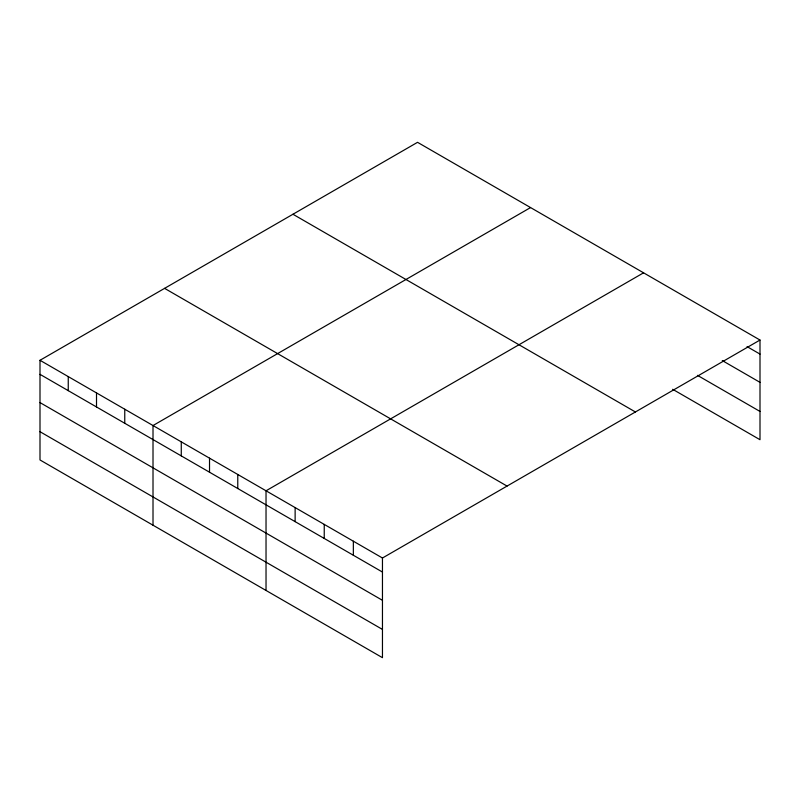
<?xml version="1.0" encoding="UTF-8"?>
<svg xmlns="http://www.w3.org/2000/svg" width="800" height="800" viewBox="0 0 800 800"><rect width="100%" height="100%" fill="white"/><g stroke="black" fill="none" stroke-linecap="round" stroke-linejoin="round"><path stroke-width="1.2" d="M760 340.04L417.54 142.32L40 360.29L40 459.96L382.46 657.68L382.46 558.01L760 340.04L760 439.71L672.67 389.29M530.55 207.57L153.01 425.54L153.01 525.21M643.56 272.82L266.03 490.79L266.03 590.45M747.06 346.62L760 354.09M722.27 360.56L760 382.35M697.47 375.35L760 411.45M292.95 214.25L635.41 411.97M164.59 288.36L507.05 486.08M40 360.29L382.46 558.01M40 374.34L382.46 572.06M40 402.59L382.46 600.31M40 431.7L382.46 629.42M353.35 541.2L353.35 555.25M324.24 524.4L324.24 538.45M295.13 507.59L295.13 521.64M237.77 474.47L237.77 488.52M209.52 458.16L209.52 472.21M181.27 441.85L181.27 455.9M124.76 409.23L124.76 423.28M96.51 392.92L96.51 406.97M68.25 376.6L68.25 390.65"/></g></svg>
